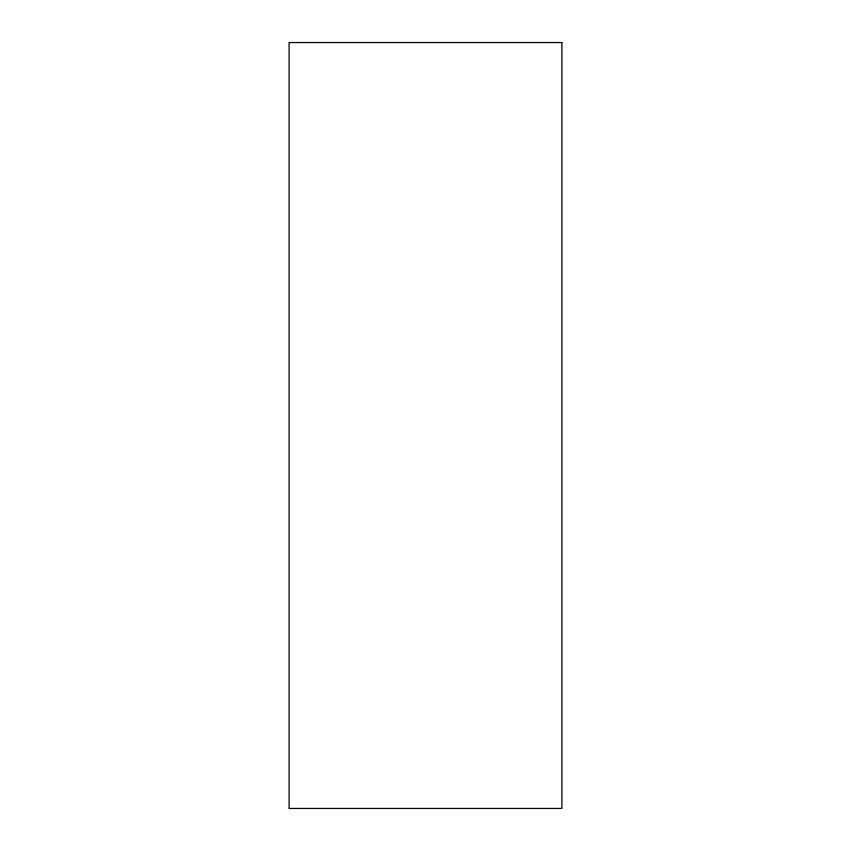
<?xml version="1.0" encoding="UTF-8"?>
<svg xmlns="http://www.w3.org/2000/svg" width="851" height="851" viewBox="0 0 851 851"><rect width="100%" height="100%" fill="white"/><g stroke="black" fill="none" stroke-linecap="round" stroke-linejoin="round"><path stroke-width="1.28" d="M561.894 42.55L289.106 42.55L289.106 808.45L561.894 808.45L561.894 42.55"/></g></svg>
